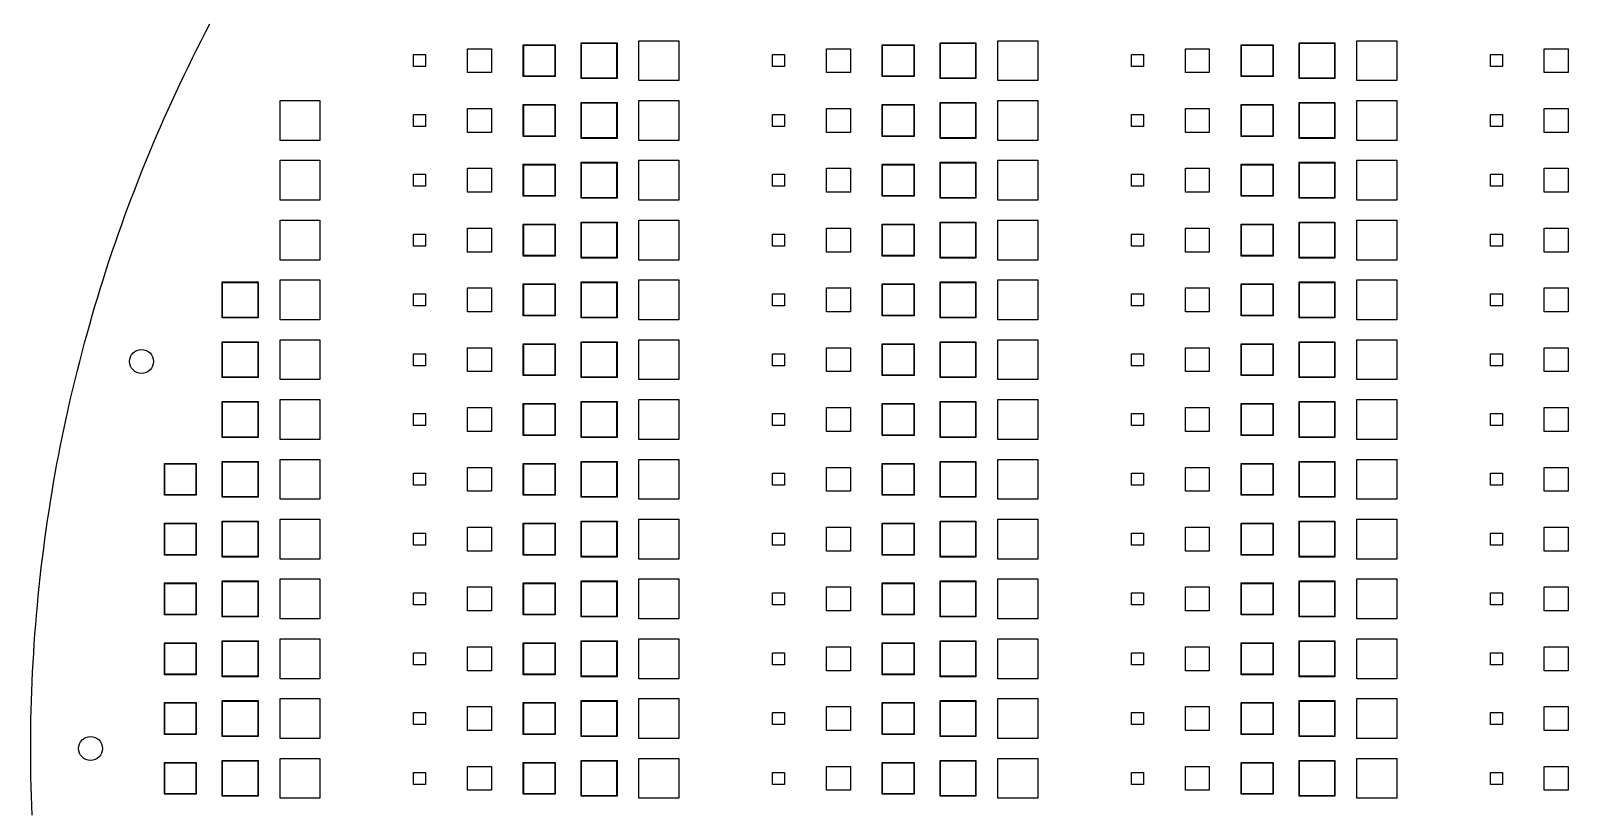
# Model space of a CAD drawing. Header units: millimetres. Extents: x -195 to 195, y -204 to 195.
# Drawn here: x -195 to -2.2, y -7.5 to 90 of the extents above; entities that cross this region are included whole.
import ezdxf

# ---------------------------------------------------------------- set-up
doc = ezdxf.new("R2010")
doc.units = ezdxf.units.MM
for name, color, linetype in [('M1', 1, 'Continuous'), ('M2', 30, 'Continuous'), ('NPTH', 9, 'Continuous'), ('OUTLINE', 7, 'Continuous')]:
    doc.layers.add(name, color=color, linetype=linetype)

msp = doc.modelspace()

# ---------------------------------------------------------------- linework, layer by layer
at = {"layer": 'M1'}
for points in [[(-118.75, 88.75), (-113.75, 88.75), (-113.75, 83.75), (-118.75, 83.75)], [(-73.75, 88.75), (-68.75, 88.75), (-68.75, 83.75), (-73.75, 83.75)], [(-23.75, 88.75), (-23.75, 83.75), (-28.75, 83.75), (-28.75, 88.75)], [(-147, 87), (-145.5, 87), (-145.5, 85.5), (-147, 85.5)], [(-137.25, 87.75), (-137.25, 84.75), (-140.25, 84.75), (-140.25, 87.75)], [(-129.3, 88.2), (-129.3, 84.3), (-133.2, 84.3), (-133.2, 88.2)], [(-121.55, 88.45), (-121.55, 84.05), (-125.95, 84.05), (-125.95, 88.45)], [(-102, 87), (-100.5, 87), (-100.5, 85.5), (-102, 85.5)], [(-92.25, 87.75), (-92.25, 84.75), (-95.25, 84.75), (-95.25, 87.75)], [(-84.3, 88.2), (-84.3, 84.3), (-88.2, 84.3), (-88.2, 88.2)], [(-76.55, 88.45), (-76.55, 84.05), (-80.95, 84.05), (-80.95, 88.45)], [(-55.5, 87), (-55.5, 85.5), (-57, 85.5), (-57, 87)], [(-50.25, 87.75), (-47.25, 87.75), (-47.25, 84.75), (-50.25, 84.75)], [(-39.3, 88.2), (-39.3, 84.3), (-43.2, 84.3), (-43.2, 88.2)], [(-31.55, 88.45), (-31.55, 84.05), (-35.95, 84.05), (-35.95, 88.45)], [(-12, 87), (-10.5, 87), (-10.5, 85.5), (-12, 85.5)], [(-2.25, 87.75), (-2.25, 84.75), (-5.25, 84.75), (-5.25, 87.75)], [(-158.75, 81.25), (-158.75, 76.25), (-163.75, 76.25), (-163.75, 81.25)], [(-113.75, 81.25), (-113.75, 76.25), (-118.75, 76.25), (-118.75, 81.25)], [(-73.75, 81.25), (-68.75, 81.25), (-68.75, 76.25), (-73.75, 76.25)], [(-23.75, 81.25), (-23.75, 76.25), (-28.75, 76.25), (-28.75, 81.25)], [(-147, 79.5), (-145.5, 79.5), (-145.5, 78), (-147, 78)], [(-137.25, 80.25), (-137.25, 77.25), (-140.25, 77.25), (-140.25, 80.25)], [(-129.3, 80.7), (-129.3, 76.8), (-133.2, 76.8), (-133.2, 80.7)], [(-121.55, 80.95), (-121.55, 76.55), (-125.95, 76.55), (-125.95, 80.95)], [(-102, 79.5), (-100.5, 79.5), (-100.5, 78), (-102, 78)], [(-92.25, 80.25), (-92.25, 77.25), (-95.25, 77.25), (-95.25, 80.25)], [(-88.2, 80.7), (-84.3, 80.7), (-84.3, 76.8), (-88.2, 76.8)], [(-76.55, 80.95), (-76.55, 76.55), (-80.95, 76.55), (-80.95, 80.95)], [(-55.5, 79.5), (-55.5, 78), (-57, 78), (-57, 79.5)], [(-47.25, 80.25), (-47.25, 77.25), (-50.25, 77.25), (-50.25, 80.25)], [(-43.2, 80.7), (-39.3, 80.7), (-39.3, 76.8), (-43.2, 76.8)], [(-31.55, 80.95), (-31.55, 76.55), (-35.95, 76.55), (-35.95, 80.95)], [(-10.5, 79.5), (-10.5, 78), (-12, 78), (-12, 79.5)], [(-2.25, 80.25), (-2.25, 77.25), (-5.25, 77.25), (-5.25, 80.25)], [(-158.75, 73.75), (-158.75, 68.75), (-163.75, 68.75), (-163.75, 73.75)], [(-125.95, 73.45), (-121.55, 73.45), (-121.55, 69.05), (-125.95, 69.05)], [(-113.75, 73.75), (-113.75, 68.75), (-118.75, 68.75), (-118.75, 73.75)], [(-76.55, 73.45), (-76.55, 69.05), (-80.95, 69.05), (-80.95, 73.45)], [(-68.75, 73.75), (-68.75, 68.75), (-73.75, 68.75), (-73.75, 73.75)], [(-31.55, 73.45), (-31.55, 69.05), (-35.95, 69.05), (-35.95, 73.45)], [(-23.75, 73.75), (-23.75, 68.75), (-28.75, 68.75), (-28.75, 73.75)], [(-145.5, 72), (-145.5, 70.5), (-147, 70.5), (-147, 72)], [(-137.25, 72.75), (-137.25, 69.75), (-140.25, 69.75), (-140.25, 72.75)], [(-133.2, 73.2), (-129.3, 73.2), (-129.3, 69.3), (-133.2, 69.3)], [(-100.5, 72), (-100.5, 70.5), (-102, 70.5), (-102, 72)], [(-92.25, 72.75), (-92.25, 69.75), (-95.25, 69.75), (-95.25, 72.75)], [(-84.3, 73.2), (-84.3, 69.3), (-88.2, 69.3), (-88.2, 73.2)], [(-57, 72), (-55.5, 72), (-55.5, 70.5), (-57, 70.5)], [(-47.25, 72.75), (-47.25, 69.75), (-50.25, 69.75), (-50.25, 72.75)], [(-43.2, 73.2), (-39.3, 73.2), (-39.3, 69.3), (-43.2, 69.3)], [(-12, 72), (-10.5, 72), (-10.5, 70.5), (-12, 70.5)], [(-5.25, 72.75), (-2.25, 72.75), (-2.25, 69.75), (-5.25, 69.75)], [(-163.75, 66.25), (-158.75, 66.25), (-158.75, 61.25), (-163.75, 61.25)], [(-129.3, 65.7), (-129.3, 61.8), (-133.2, 61.8), (-133.2, 65.7)], [(-125.95, 65.95), (-121.55, 65.95), (-121.55, 61.55), (-125.95, 61.55)], [(-118.75, 66.25), (-113.75, 66.25), (-113.75, 61.25), (-118.75, 61.25)], [(-84.3, 65.7), (-84.3, 61.8), (-88.2, 61.8), (-88.2, 65.7)], [(-80.95, 65.95), (-76.55, 65.95), (-76.55, 61.55), (-80.95, 61.55)], [(-73.75, 66.25), (-68.75, 66.25), (-68.75, 61.25), (-73.75, 61.25)], [(-39.3, 65.7), (-39.3, 61.8), (-43.2, 61.8), (-43.2, 65.7)], [(-31.55, 65.95), (-31.55, 61.55), (-35.95, 61.55), (-35.95, 65.95)], [(-28.75, 66.25), (-23.75, 66.25), (-23.75, 61.25), (-28.75, 61.25)], [(-145.5, 64.5), (-145.5, 63), (-147, 63), (-147, 64.5)], [(-137.25, 65.25), (-137.25, 62.25), (-140.25, 62.25), (-140.25, 65.25)], [(-100.5, 64.5), (-100.5, 63), (-102, 63), (-102, 64.5)], [(-95.25, 65.25), (-92.25, 65.25), (-92.25, 62.25), (-95.25, 62.25)], [(-57, 64.5), (-55.5, 64.5), (-55.5, 63), (-57, 63)], [(-50.25, 65.25), (-47.25, 65.25), (-47.25, 62.25), (-50.25, 62.25)], [(-10.5, 64.5), (-10.5, 63), (-12, 63), (-12, 64.5)], [(-2.25, 65.25), (-2.25, 62.25), (-5.25, 62.25), (-5.25, 65.25)], [(-170.95, 58.45), (-166.55, 58.45), (-166.55, 54.05), (-170.95, 54.05)], [(-163.75, 58.75), (-158.75, 58.75), (-158.75, 53.75), (-163.75, 53.75)], [(-129.3, 58.2), (-129.3, 54.3), (-133.2, 54.3), (-133.2, 58.2)], [(-121.55, 58.45), (-121.55, 54.05), (-125.95, 54.05), (-125.95, 58.45)], [(-118.75, 58.75), (-113.75, 58.75), (-113.75, 53.75), (-118.75, 53.75)], [(-88.2, 58.2), (-84.3, 58.2), (-84.3, 54.3), (-88.2, 54.3)], [(-76.55, 58.45), (-76.55, 54.05), (-80.95, 54.05), (-80.95, 58.45)], [(-68.75, 58.75), (-68.75, 53.75), (-73.75, 53.75), (-73.75, 58.75)], [(-39.3, 58.2), (-39.3, 54.3), (-43.2, 54.3), (-43.2, 58.2)], [(-35.95, 58.45), (-31.55, 58.45), (-31.55, 54.05), (-35.95, 54.05)], [(-28.75, 58.75), (-23.75, 58.75), (-23.75, 53.75), (-28.75, 53.75)], [(-145.5, 57), (-145.5, 55.5), (-147, 55.5), (-147, 57)], [(-140.25, 57.75), (-137.25, 57.75), (-137.25, 54.75), (-140.25, 54.75)], [(-100.5, 57), (-100.5, 55.5), (-102, 55.5), (-102, 57)], [(-92.25, 57.75), (-92.25, 54.75), (-95.25, 54.75), (-95.25, 57.75)], [(-55.5, 57), (-55.5, 55.5), (-57, 55.5), (-57, 57)], [(-47.25, 57.75), (-47.25, 54.75), (-50.25, 54.75), (-50.25, 57.75)], [(-12, 57), (-10.5, 57), (-10.5, 55.5), (-12, 55.5)], [(-5.25, 57.75), (-2.25, 57.75), (-2.25, 54.75), (-5.25, 54.75)], [(-170.95, 50.95), (-166.55, 50.95), (-166.55, 46.55), (-170.95, 46.55)], [(-158.75, 51.25), (-158.75, 46.25), (-163.75, 46.25), (-163.75, 51.25)], [(-137.25, 50.25), (-137.25, 47.25), (-140.25, 47.25), (-140.25, 50.25)], [(-129.3, 50.7), (-129.3, 46.8), (-133.2, 46.8), (-133.2, 50.7)], [(-121.55, 50.95), (-121.55, 46.55), (-125.95, 46.55), (-125.95, 50.95)], [(-113.75, 51.25), (-113.75, 46.25), (-118.75, 46.25), (-118.75, 51.25)], [(-92.25, 50.25), (-92.25, 47.25), (-95.25, 47.25), (-95.25, 50.25)], [(-84.3, 50.7), (-84.3, 46.8), (-88.2, 46.8), (-88.2, 50.7)], [(-80.95, 50.95), (-76.55, 50.95), (-76.55, 46.55), (-80.95, 46.55)], [(-68.75, 51.25), (-68.75, 46.25), (-73.75, 46.25), (-73.75, 51.25)], [(-47.25, 50.25), (-47.25, 47.25), (-50.25, 47.25), (-50.25, 50.25)], [(-43.2, 50.7), (-39.3, 50.7), (-39.3, 46.8), (-43.2, 46.8)], [(-31.55, 50.95), (-31.55, 46.55), (-35.95, 46.55), (-35.95, 50.95)], [(-23.75, 51.25), (-23.75, 46.25), (-28.75, 46.25), (-28.75, 51.25)], [(-5.25, 50.25), (-2.25, 50.25), (-2.25, 47.25), (-5.25, 47.25)], [(-145.5, 49.5), (-145.5, 48), (-147, 48), (-147, 49.5)], [(-102, 49.5), (-100.5, 49.5), (-100.5, 48), (-102, 48)], [(-57, 49.5), (-55.5, 49.5), (-55.5, 48), (-57, 48)], [(-10.5, 49.5), (-10.5, 48), (-12, 48), (-12, 49.5)], [(-170.95, 43.45), (-166.55, 43.45), (-166.55, 39.05), (-170.95, 39.05)], [(-158.75, 43.75), (-158.75, 38.75), (-163.75, 38.75), (-163.75, 43.75)], [(-140.25, 42.75), (-137.25, 42.75), (-137.25, 39.75), (-140.25, 39.75)], [(-133.2, 43.2), (-129.3, 43.2), (-129.3, 39.3), (-133.2, 39.3)], [(-121.55, 43.45), (-121.55, 39.05), (-125.95, 39.05), (-125.95, 43.45)], [(-113.75, 43.75), (-113.75, 38.75), (-118.75, 38.75), (-118.75, 43.75)], [(-95.25, 42.75), (-92.25, 42.75), (-92.25, 39.75), (-95.25, 39.75)], [(-84.3, 43.2), (-84.3, 39.3), (-88.2, 39.3), (-88.2, 43.2)], [(-76.55, 43.45), (-76.55, 39.05), (-80.95, 39.05), (-80.95, 43.45)], [(-73.75, 43.75), (-68.75, 43.75), (-68.75, 38.75), (-73.75, 38.75)], [(-50.25, 42.75), (-47.25, 42.75), (-47.25, 39.75), (-50.25, 39.75)], [(-39.3, 43.2), (-39.3, 39.3), (-43.2, 39.3), (-43.2, 43.2)], [(-31.55, 43.45), (-31.55, 39.05), (-35.95, 39.05), (-35.95, 43.45)], [(-28.75, 43.75), (-23.75, 43.75), (-23.75, 38.75), (-28.75, 38.75)], [(-5.25, 42.75), (-2.25, 42.75), (-2.25, 39.75), (-5.25, 39.75)], [(-145.5, 42), (-145.5, 40.5), (-147, 40.5), (-147, 42)], [(-100.5, 42), (-100.5, 40.5), (-102, 40.5), (-102, 42)], [(-55.5, 42), (-55.5, 40.5), (-57, 40.5), (-57, 42)], [(-10.5, 42), (-10.5, 40.5), (-12, 40.5), (-12, 42)], [(-178.2, 35.7), (-174.3, 35.7), (-174.3, 31.8), (-178.2, 31.8)], [(-166.55, 35.95), (-166.55, 31.55), (-170.95, 31.55), (-170.95, 35.95)], [(-158.75, 36.25), (-158.75, 31.25), (-163.75, 31.25), (-163.75, 36.25)], [(-137.25, 35.25), (-137.25, 32.25), (-140.25, 32.25), (-140.25, 35.25)], [(-129.3, 35.7), (-129.3, 31.8), (-133.2, 31.8), (-133.2, 35.7)], [(-125.95, 35.95), (-121.55, 35.95), (-121.55, 31.55), (-125.95, 31.55)], [(-118.75, 36.25), (-113.75, 36.25), (-113.75, 31.25), (-118.75, 31.25)], [(-92.25, 35.25), (-92.25, 32.25), (-95.25, 32.25), (-95.25, 35.25)], [(-84.3, 35.7), (-84.3, 31.8), (-88.2, 31.8), (-88.2, 35.7)], [(-80.95, 35.95), (-76.55, 35.95), (-76.55, 31.55), (-80.95, 31.55)], [(-68.75, 36.25), (-68.75, 31.25), (-73.75, 31.25), (-73.75, 36.25)], [(-47.25, 35.25), (-47.25, 32.25), (-50.25, 32.25), (-50.25, 35.25)], [(-43.2, 35.7), (-39.3, 35.7), (-39.3, 31.8), (-43.2, 31.8)], [(-35.95, 35.95), (-31.55, 35.95), (-31.55, 31.55), (-35.95, 31.55)], [(-23.75, 36.25), (-23.75, 31.25), (-28.75, 31.25), (-28.75, 36.25)], [(-2.25, 35.25), (-2.25, 32.25), (-5.25, 32.25), (-5.25, 35.25)], [(-145.5, 34.5), (-145.5, 33), (-147, 33), (-147, 34.5)], [(-102, 34.5), (-100.5, 34.5), (-100.5, 33), (-102, 33)], [(-55.5, 34.5), (-55.5, 33), (-57, 33), (-57, 34.5)], [(-10.5, 34.5), (-10.5, 33), (-12, 33), (-12, 34.5)], [(-178.2, 28.2), (-174.3, 28.2), (-174.3, 24.3), (-178.2, 24.3)], [(-170.95, 28.45), (-166.55, 28.45), (-166.55, 24.05), (-170.95, 24.05)], [(-158.75, 28.75), (-158.75, 23.75), (-163.75, 23.75), (-163.75, 28.75)], [(-145.5, 27), (-145.5, 25.5), (-147, 25.5), (-147, 27)], [(-137.25, 27.75), (-137.25, 24.75), (-140.25, 24.75), (-140.25, 27.75)], [(-133.2, 28.2), (-129.3, 28.2), (-129.3, 24.3), (-133.2, 24.3)], [(-121.55, 28.45), (-121.55, 24.05), (-125.95, 24.05), (-125.95, 28.45)], [(-113.75, 28.75), (-113.75, 23.75), (-118.75, 23.75), (-118.75, 28.75)], [(-100.5, 27), (-100.5, 25.5), (-102, 25.5), (-102, 27)], [(-92.25, 27.75), (-92.25, 24.75), (-95.25, 24.75), (-95.25, 27.75)], [(-84.3, 28.2), (-84.3, 24.3), (-88.2, 24.3), (-88.2, 28.2)], [(-80.95, 28.45), (-76.55, 28.45), (-76.55, 24.05), (-80.95, 24.05)], [(-73.75, 28.75), (-68.75, 28.75), (-68.75, 23.75), (-73.75, 23.75)], [(-55.5, 27), (-55.5, 25.5), (-57, 25.5), (-57, 27)], [(-47.25, 27.75), (-47.25, 24.75), (-50.25, 24.75), (-50.25, 27.75)], [(-43.2, 28.2), (-39.3, 28.2), (-39.3, 24.3), (-43.2, 24.3)], [(-31.55, 28.45), (-31.55, 24.05), (-35.95, 24.05), (-35.95, 28.45)], [(-23.75, 28.75), (-23.75, 23.75), (-28.75, 23.75), (-28.75, 28.75)], [(-12, 27), (-10.5, 27), (-10.5, 25.5), (-12, 25.5)], [(-5.25, 27.75), (-2.25, 27.75), (-2.25, 24.75), (-5.25, 24.75)], [(-158.75, 21.25), (-158.75, 16.25), (-163.75, 16.25), (-163.75, 21.25)], [(-113.75, 21.25), (-113.75, 16.25), (-118.75, 16.25), (-118.75, 21.25)], [(-73.75, 21.25), (-68.75, 21.25), (-68.75, 16.25), (-73.75, 16.25)], [(-23.75, 21.25), (-23.75, 16.25), (-28.75, 16.25), (-28.75, 21.25)], [(-178.2, 20.7), (-174.3, 20.7), (-174.3, 16.8), (-178.2, 16.8)], [(-170.95, 20.95), (-166.55, 20.95), (-166.55, 16.55), (-170.95, 16.55)], [(-145.5, 19.5), (-145.5, 18), (-147, 18), (-147, 19.5)], [(-137.25, 20.25), (-137.25, 17.25), (-140.25, 17.25), (-140.25, 20.25)], [(-133.2, 20.7), (-129.3, 20.7), (-129.3, 16.8), (-133.2, 16.8)], [(-121.55, 20.95), (-121.55, 16.55), (-125.95, 16.55), (-125.95, 20.95)], [(-100.5, 19.5), (-100.5, 18), (-102, 18), (-102, 19.5)], [(-92.25, 20.25), (-92.25, 17.25), (-95.25, 17.25), (-95.25, 20.25)], [(-88.2, 20.7), (-84.3, 20.7), (-84.3, 16.8), (-88.2, 16.8)], [(-76.55, 20.95), (-76.55, 16.55), (-80.95, 16.55), (-80.95, 20.95)], [(-55.5, 19.5), (-55.5, 18), (-57, 18), (-57, 19.5)], [(-47.25, 20.25), (-47.25, 17.25), (-50.25, 17.25), (-50.25, 20.25)], [(-39.3, 20.7), (-39.3, 16.8), (-43.2, 16.8), (-43.2, 20.7)], [(-35.95, 20.95), (-31.55, 20.95), (-31.55, 16.55), (-35.95, 16.55)], [(-10.5, 19.5), (-10.5, 18), (-12, 18), (-12, 19.5)], [(-2.25, 20.25), (-2.25, 17.25), (-5.25, 17.25), (-5.25, 20.25)], [(-163.75, 13.75), (-158.75, 13.75), (-158.75, 8.75), (-163.75, 8.75)], [(-113.75, 13.75), (-113.75, 8.75), (-118.75, 8.75), (-118.75, 13.75)], [(-68.75, 13.75), (-68.75, 8.75), (-73.75, 8.75), (-73.75, 13.75)], [(-28.75, 13.75), (-23.75, 13.75), (-23.75, 8.75), (-28.75, 8.75)], [(-174.3, 13.2), (-174.3, 9.3), (-178.2, 9.3), (-178.2, 13.2)], [(-166.55, 13.45), (-166.55, 9.05), (-170.95, 9.05), (-170.95, 13.45)], [(-145.5, 12), (-145.5, 10.5), (-147, 10.5), (-147, 12)], [(-137.25, 12.75), (-137.25, 9.75), (-140.25, 9.75), (-140.25, 12.75)], [(-129.3, 13.2), (-129.3, 9.3), (-133.2, 9.3), (-133.2, 13.2)], [(-125.95, 13.45), (-121.55, 13.45), (-121.55, 9.05), (-125.95, 9.05)], [(-100.5, 12), (-100.5, 10.5), (-102, 10.5), (-102, 12)], [(-95.25, 12.75), (-92.25, 12.75), (-92.25, 9.75), (-95.25, 9.75)], [(-84.3, 13.2), (-84.3, 9.3), (-88.2, 9.3), (-88.2, 13.2)], [(-80.95, 13.45), (-76.55, 13.45), (-76.55, 9.05), (-80.95, 9.05)], [(-55.5, 12), (-55.5, 10.5), (-57, 10.5), (-57, 12)], [(-50.25, 12.75), (-47.25, 12.75), (-47.25, 9.75), (-50.25, 9.75)], [(-39.3, 13.2), (-39.3, 9.3), (-43.2, 9.3), (-43.2, 13.2)], [(-31.55, 13.45), (-31.55, 9.05), (-35.95, 9.05), (-35.95, 13.45)], [(-10.5, 12), (-10.5, 10.5), (-12, 10.5), (-12, 12)], [(-5.25, 12.75), (-2.25, 12.75), (-2.25, 9.75), (-5.25, 9.75)], [(-170.95, 5.95), (-166.55, 5.95), (-166.55, 1.55), (-170.95, 1.55)], [(-158.75, 6.25), (-158.75, 1.25), (-163.75, 1.25), (-163.75, 6.25)], [(-125.95, 5.95), (-121.55, 5.95), (-121.55, 1.55), (-125.95, 1.55)], [(-113.75, 6.25), (-113.75, 1.25), (-118.75, 1.25), (-118.75, 6.25)], [(-76.55, 5.95), (-76.55, 1.55), (-80.95, 1.55), (-80.95, 5.95)], [(-73.75, 6.25), (-68.75, 6.25), (-68.75, 1.25), (-73.75, 1.25)], [(-31.55, 5.95), (-31.55, 1.55), (-35.95, 1.55), (-35.95, 5.95)], [(-28.75, 6.25), (-23.75, 6.25), (-23.75, 1.25), (-28.75, 1.25)], [(-174.3, 5.7), (-174.3, 1.8), (-178.2, 1.8), (-178.2, 5.7)], [(-147, 4.5), (-145.5, 4.5), (-145.5, 3), (-147, 3)], [(-137.25, 5.25), (-137.25, 2.25), (-140.25, 2.25), (-140.25, 5.25)], [(-129.3, 5.7), (-129.3, 1.8), (-133.2, 1.8), (-133.2, 5.7)], [(-100.5, 4.5), (-100.5, 3), (-102, 3), (-102, 4.5)], [(-95.25, 5.25), (-92.25, 5.25), (-92.25, 2.25), (-95.25, 2.25)], [(-84.3, 5.7), (-84.3, 1.8), (-88.2, 1.8), (-88.2, 5.7)], [(-55.5, 4.5), (-55.5, 3), (-57, 3), (-57, 4.5)], [(-47.25, 5.25), (-47.25, 2.25), (-50.25, 2.25), (-50.25, 5.25)], [(-39.3, 5.7), (-39.3, 1.8), (-43.2, 1.8), (-43.2, 5.7)], [(-10.5, 4.5), (-10.5, 3), (-12, 3), (-12, 4.5)], [(-2.25, 5.25), (-2.25, 2.25), (-5.25, 2.25), (-5.25, 5.25)], [(-174.3, -1.8), (-174.3, -5.7), (-178.2, -5.7), (-178.2, -1.8)], [(-170.95, -1.55), (-166.55, -1.55), (-166.55, -5.95), (-170.95, -5.95)], [(-163.75, -1.25), (-158.75, -1.25), (-158.75, -6.25), (-163.75, -6.25)], [(-129.3, -1.8), (-129.3, -5.7), (-133.2, -5.7), (-133.2, -1.8)], [(-121.55, -1.55), (-121.55, -5.95), (-125.95, -5.95), (-125.95, -1.55)], [(-118.75, -1.25), (-113.75, -1.25), (-113.75, -6.25), (-118.75, -6.25)], [(-84.3, -1.8), (-84.3, -5.7), (-88.2, -5.7), (-88.2, -1.8)], [(-76.55, -1.55), (-76.55, -5.95), (-80.95, -5.95), (-80.95, -1.55)], [(-73.75, -1.25), (-68.75, -1.25), (-68.75, -6.25), (-73.75, -6.25)], [(-43.2, -1.8), (-39.3, -1.8), (-39.3, -5.7), (-43.2, -5.7)], [(-31.55, -1.55), (-31.55, -5.95), (-35.95, -5.95), (-35.95, -1.55)], [(-28.75, -1.25), (-23.75, -1.25), (-23.75, -6.25), (-28.75, -6.25)], [(-145.5, -3), (-145.5, -4.5), (-147, -4.5), (-147, -3)], [(-137.25, -2.25), (-137.25, -5.25), (-140.25, -5.25), (-140.25, -2.25)], [(-100.5, -3), (-100.5, -4.5), (-102, -4.5), (-102, -3)], [(-95.25, -2.25), (-92.25, -2.25), (-92.25, -5.25), (-95.25, -5.25)], [(-55.5, -3), (-55.5, -4.5), (-57, -4.5), (-57, -3)], [(-47.25, -2.25), (-47.25, -5.25), (-50.25, -5.25), (-50.25, -2.25)], [(-10.5, -3), (-10.5, -4.5), (-12, -4.5), (-12, -3)], [(-2.25, -2.25), (-2.25, -5.25), (-5.25, -5.25), (-5.25, -2.25)]]:
    msp.add_lwpolyline(points, close=True, dxfattribs=at)
at = {"layer": 'M2'}
for points in [[(-118.75, 88.75), (-113.75, 88.75), (-113.75, 83.75), (-118.75, 83.75)], [(-73.75, 88.75), (-68.75, 88.75), (-68.75, 83.75), (-73.75, 83.75)], [(-23.75, 88.75), (-23.75, 83.75), (-28.75, 83.75), (-28.75, 88.75)], [(-147, 87), (-145.5, 87), (-145.5, 85.5), (-147, 85.5)], [(-137.25, 87.75), (-137.25, 84.75), (-140.25, 84.75), (-140.25, 87.75)], [(-129.25, 88.25), (-129.25, 84.25), (-133.25, 84.25), (-133.25, 88.25)], [(-121.5, 88.5), (-121.5, 84), (-126, 84), (-126, 88.5)], [(-102, 87), (-100.5, 87), (-100.5, 85.5), (-102, 85.5)], [(-92.25, 87.75), (-92.25, 84.75), (-95.25, 84.75), (-95.25, 87.75)], [(-84.25, 88.25), (-84.25, 84.25), (-88.25, 84.25), (-88.25, 88.25)], [(-76.5, 88.5), (-76.5, 84), (-81, 84), (-81, 88.5)], [(-55.5, 87), (-55.5, 85.5), (-57, 85.5), (-57, 87)], [(-50.25, 87.75), (-47.25, 87.75), (-47.25, 84.75), (-50.25, 84.75)], [(-39.25, 88.25), (-39.25, 84.25), (-43.25, 84.25), (-43.25, 88.25)], [(-31.5, 88.5), (-31.5, 84), (-36, 84), (-36, 88.5)], [(-12, 87), (-10.5, 87), (-10.5, 85.5), (-12, 85.5)], [(-2.25, 87.75), (-2.25, 84.75), (-5.25, 84.75), (-5.25, 87.75)], [(-158.75, 81.25), (-158.75, 76.25), (-163.75, 76.25), (-163.75, 81.25)], [(-121.5, 81), (-121.5, 76.5), (-126, 76.5), (-126, 81)], [(-113.75, 81.25), (-113.75, 76.25), (-118.75, 76.25), (-118.75, 81.25)], [(-76.5, 81), (-76.5, 76.5), (-81, 76.5), (-81, 81)], [(-73.75, 81.25), (-68.75, 81.25), (-68.75, 76.25), (-73.75, 76.25)], [(-31.5, 81), (-31.5, 76.5), (-36, 76.5), (-36, 81)], [(-23.75, 81.25), (-23.75, 76.25), (-28.75, 76.25), (-28.75, 81.25)], [(-147, 79.5), (-145.5, 79.5), (-145.5, 78), (-147, 78)], [(-137.25, 80.25), (-137.25, 77.25), (-140.25, 77.25), (-140.25, 80.25)], [(-129.25, 80.75), (-129.25, 76.75), (-133.25, 76.75), (-133.25, 80.75)], [(-102, 79.5), (-100.5, 79.5), (-100.5, 78), (-102, 78)], [(-92.25, 80.25), (-92.25, 77.25), (-95.25, 77.25), (-95.25, 80.25)], [(-88.25, 80.75), (-84.25, 80.75), (-84.25, 76.75), (-88.25, 76.75)], [(-55.5, 79.5), (-55.5, 78), (-57, 78), (-57, 79.5)], [(-47.25, 80.25), (-47.25, 77.25), (-50.25, 77.25), (-50.25, 80.25)], [(-43.25, 80.75), (-39.25, 80.75), (-39.25, 76.75), (-43.25, 76.75)], [(-10.5, 79.5), (-10.5, 78), (-12, 78), (-12, 79.5)], [(-2.25, 80.25), (-2.25, 77.25), (-5.25, 77.25), (-5.25, 80.25)], [(-158.75, 73.75), (-158.75, 68.75), (-163.75, 68.75), (-163.75, 73.75)], [(-133.25, 73.25), (-129.25, 73.25), (-129.25, 69.25), (-133.25, 69.25)], [(-126, 73.5), (-121.5, 73.5), (-121.5, 69), (-126, 69)], [(-113.75, 73.75), (-113.75, 68.75), (-118.75, 68.75), (-118.75, 73.75)], [(-84.25, 73.25), (-84.25, 69.25), (-88.25, 69.25), (-88.25, 73.25)], [(-76.5, 73.5), (-76.5, 69), (-81, 69), (-81, 73.5)], [(-68.75, 73.75), (-68.75, 68.75), (-73.75, 68.75), (-73.75, 73.75)], [(-43.25, 73.25), (-39.25, 73.25), (-39.25, 69.25), (-43.25, 69.25)], [(-31.5, 73.5), (-31.5, 69), (-36, 69), (-36, 73.5)], [(-23.75, 73.75), (-23.75, 68.75), (-28.75, 68.75), (-28.75, 73.75)], [(-145.5, 72), (-145.5, 70.5), (-147, 70.5), (-147, 72)], [(-137.25, 72.75), (-137.25, 69.75), (-140.25, 69.75), (-140.25, 72.75)], [(-100.5, 72), (-100.5, 70.5), (-102, 70.5), (-102, 72)], [(-92.25, 72.75), (-92.25, 69.75), (-95.25, 69.75), (-95.25, 72.75)], [(-57, 72), (-55.5, 72), (-55.5, 70.5), (-57, 70.5)], [(-47.25, 72.75), (-47.25, 69.75), (-50.25, 69.75), (-50.25, 72.75)], [(-12, 72), (-10.5, 72), (-10.5, 70.5), (-12, 70.5)], [(-5.25, 72.75), (-2.25, 72.75), (-2.25, 69.75), (-5.25, 69.75)], [(-163.75, 66.25), (-158.75, 66.25), (-158.75, 61.25), (-163.75, 61.25)], [(-129.25, 65.75), (-129.25, 61.75), (-133.25, 61.75), (-133.25, 65.75)], [(-126, 66), (-121.5, 66), (-121.5, 61.5), (-126, 61.5)], [(-118.75, 66.25), (-113.75, 66.25), (-113.75, 61.25), (-118.75, 61.25)], [(-84.25, 65.75), (-84.25, 61.75), (-88.25, 61.75), (-88.25, 65.75)], [(-81, 66), (-76.5, 66), (-76.5, 61.5), (-81, 61.5)], [(-73.75, 66.25), (-68.75, 66.25), (-68.75, 61.25), (-73.75, 61.25)], [(-39.25, 65.75), (-39.25, 61.75), (-43.25, 61.75), (-43.25, 65.75)], [(-31.5, 66), (-31.5, 61.5), (-36, 61.5), (-36, 66)], [(-28.75, 66.25), (-23.75, 66.25), (-23.75, 61.25), (-28.75, 61.25)], [(-145.5, 64.5), (-145.5, 63), (-147, 63), (-147, 64.5)], [(-137.25, 65.25), (-137.25, 62.25), (-140.25, 62.25), (-140.25, 65.25)], [(-100.5, 64.5), (-100.5, 63), (-102, 63), (-102, 64.5)], [(-95.25, 65.25), (-92.25, 65.25), (-92.25, 62.25), (-95.25, 62.25)], [(-57, 64.5), (-55.5, 64.5), (-55.5, 63), (-57, 63)], [(-50.25, 65.25), (-47.25, 65.25), (-47.25, 62.25), (-50.25, 62.25)], [(-10.5, 64.5), (-10.5, 63), (-12, 63), (-12, 64.5)], [(-2.25, 65.25), (-2.25, 62.25), (-5.25, 62.25), (-5.25, 65.25)], [(-171, 58.5), (-166.5, 58.5), (-166.5, 54), (-171, 54)], [(-163.75, 58.75), (-158.75, 58.75), (-158.75, 53.75), (-163.75, 53.75)], [(-129.25, 58.25), (-129.25, 54.25), (-133.25, 54.25), (-133.25, 58.25)], [(-121.5, 58.5), (-121.5, 54), (-126, 54), (-126, 58.5)], [(-118.75, 58.75), (-113.75, 58.75), (-113.75, 53.75), (-118.75, 53.75)], [(-88.25, 58.25), (-84.25, 58.25), (-84.25, 54.25), (-88.25, 54.25)], [(-76.5, 58.5), (-76.5, 54), (-81, 54), (-81, 58.5)], [(-68.75, 58.75), (-68.75, 53.75), (-73.75, 53.75), (-73.75, 58.75)], [(-39.25, 58.25), (-39.25, 54.25), (-43.25, 54.25), (-43.25, 58.25)], [(-36, 58.5), (-31.5, 58.5), (-31.5, 54), (-36, 54)], [(-28.75, 58.75), (-23.75, 58.75), (-23.75, 53.75), (-28.75, 53.75)], [(-145.5, 57), (-145.5, 55.5), (-147, 55.5), (-147, 57)], [(-140.25, 57.75), (-137.25, 57.75), (-137.25, 54.75), (-140.25, 54.75)], [(-100.5, 57), (-100.5, 55.5), (-102, 55.5), (-102, 57)], [(-92.25, 57.75), (-92.25, 54.75), (-95.25, 54.75), (-95.25, 57.75)], [(-55.5, 57), (-55.5, 55.5), (-57, 55.5), (-57, 57)], [(-47.25, 57.75), (-47.25, 54.75), (-50.25, 54.75), (-50.25, 57.75)], [(-12, 57), (-10.5, 57), (-10.5, 55.5), (-12, 55.5)], [(-5.25, 57.75), (-2.25, 57.75), (-2.25, 54.75), (-5.25, 54.75)], [(-171, 51), (-166.5, 51), (-166.5, 46.5), (-171, 46.5)], [(-158.75, 51.25), (-158.75, 46.25), (-163.75, 46.25), (-163.75, 51.25)], [(-137.25, 50.25), (-137.25, 47.25), (-140.25, 47.25), (-140.25, 50.25)], [(-129.25, 50.75), (-129.25, 46.75), (-133.25, 46.75), (-133.25, 50.75)], [(-121.5, 51), (-121.5, 46.5), (-126, 46.5), (-126, 51)], [(-113.75, 51.25), (-113.75, 46.25), (-118.75, 46.25), (-118.75, 51.25)], [(-92.25, 50.25), (-92.25, 47.25), (-95.25, 47.25), (-95.25, 50.25)], [(-84.25, 50.75), (-84.25, 46.75), (-88.25, 46.75), (-88.25, 50.75)], [(-81, 51), (-76.5, 51), (-76.5, 46.5), (-81, 46.5)], [(-68.75, 51.25), (-68.75, 46.25), (-73.75, 46.25), (-73.75, 51.25)], [(-47.25, 50.25), (-47.25, 47.25), (-50.25, 47.25), (-50.25, 50.25)], [(-43.25, 50.75), (-39.25, 50.75), (-39.25, 46.75), (-43.25, 46.75)], [(-31.5, 51), (-31.5, 46.5), (-36, 46.5), (-36, 51)], [(-23.75, 51.25), (-23.75, 46.25), (-28.75, 46.25), (-28.75, 51.25)], [(-5.25, 50.25), (-2.25, 50.25), (-2.25, 47.25), (-5.25, 47.25)], [(-145.5, 49.5), (-145.5, 48), (-147, 48), (-147, 49.5)], [(-102, 49.5), (-100.5, 49.5), (-100.5, 48), (-102, 48)], [(-57, 49.5), (-55.5, 49.5), (-55.5, 48), (-57, 48)], [(-10.5, 49.5), (-10.5, 48), (-12, 48), (-12, 49.5)], [(-171, 43.5), (-166.5, 43.5), (-166.5, 39), (-171, 39)], [(-158.75, 43.75), (-158.75, 38.75), (-163.75, 38.75), (-163.75, 43.75)], [(-140.25, 42.75), (-137.25, 42.75), (-137.25, 39.75), (-140.25, 39.75)], [(-133.25, 43.25), (-129.25, 43.25), (-129.25, 39.25), (-133.25, 39.25)], [(-121.5, 43.5), (-121.5, 39), (-126, 39), (-126, 43.5)], [(-113.75, 43.75), (-113.75, 38.75), (-118.75, 38.75), (-118.75, 43.75)], [(-95.25, 42.75), (-92.25, 42.75), (-92.25, 39.75), (-95.25, 39.75)], [(-84.25, 43.25), (-84.25, 39.25), (-88.25, 39.25), (-88.25, 43.25)], [(-76.5, 43.5), (-76.5, 39), (-81, 39), (-81, 43.5)], [(-73.75, 43.75), (-68.75, 43.75), (-68.75, 38.75), (-73.75, 38.75)], [(-50.25, 42.75), (-47.25, 42.75), (-47.25, 39.75), (-50.25, 39.75)], [(-39.25, 43.25), (-39.25, 39.25), (-43.25, 39.25), (-43.25, 43.25)], [(-31.5, 43.5), (-31.5, 39), (-36, 39), (-36, 43.5)], [(-28.75, 43.75), (-23.75, 43.75), (-23.75, 38.75), (-28.75, 38.75)], [(-5.25, 42.75), (-2.25, 42.75), (-2.25, 39.75), (-5.25, 39.75)], [(-145.5, 42), (-145.5, 40.5), (-147, 40.5), (-147, 42)], [(-100.5, 42), (-100.5, 40.5), (-102, 40.5), (-102, 42)], [(-55.5, 42), (-55.5, 40.5), (-57, 40.5), (-57, 42)], [(-10.5, 42), (-10.5, 40.5), (-12, 40.5), (-12, 42)], [(-178.25, 35.75), (-174.25, 35.75), (-174.25, 31.75), (-178.25, 31.75)], [(-166.5, 36), (-166.5, 31.5), (-171, 31.5), (-171, 36)], [(-158.75, 36.25), (-158.75, 31.25), (-163.75, 31.25), (-163.75, 36.25)], [(-137.25, 35.25), (-137.25, 32.25), (-140.25, 32.25), (-140.25, 35.25)], [(-129.25, 35.75), (-129.25, 31.75), (-133.25, 31.75), (-133.25, 35.75)], [(-126, 36), (-121.5, 36), (-121.5, 31.5), (-126, 31.5)], [(-118.75, 36.25), (-113.75, 36.25), (-113.75, 31.25), (-118.75, 31.25)], [(-92.25, 35.25), (-92.25, 32.25), (-95.25, 32.25), (-95.25, 35.25)], [(-84.25, 35.75), (-84.25, 31.75), (-88.25, 31.75), (-88.25, 35.75)], [(-81, 36), (-76.5, 36), (-76.5, 31.5), (-81, 31.5)], [(-68.75, 36.25), (-68.75, 31.25), (-73.75, 31.25), (-73.75, 36.25)], [(-47.25, 35.25), (-47.25, 32.25), (-50.25, 32.25), (-50.25, 35.25)], [(-43.25, 35.75), (-39.25, 35.75), (-39.25, 31.75), (-43.25, 31.75)], [(-36, 36), (-31.5, 36), (-31.5, 31.5), (-36, 31.5)], [(-23.75, 36.25), (-23.75, 31.25), (-28.75, 31.25), (-28.75, 36.25)], [(-2.25, 35.25), (-2.25, 32.25), (-5.25, 32.25), (-5.25, 35.25)], [(-145.5, 34.5), (-145.5, 33), (-147, 33), (-147, 34.5)], [(-102, 34.5), (-100.5, 34.5), (-100.5, 33), (-102, 33)], [(-55.5, 34.5), (-55.5, 33), (-57, 33), (-57, 34.5)], [(-10.5, 34.5), (-10.5, 33), (-12, 33), (-12, 34.5)], [(-178.25, 28.25), (-174.25, 28.25), (-174.25, 24.25), (-178.25, 24.25)], [(-171, 28.5), (-166.5, 28.5), (-166.5, 24), (-171, 24)], [(-158.75, 28.75), (-158.75, 23.75), (-163.75, 23.75), (-163.75, 28.75)], [(-145.5, 27), (-145.5, 25.5), (-147, 25.5), (-147, 27)], [(-137.25, 27.75), (-137.25, 24.75), (-140.25, 24.75), (-140.25, 27.75)], [(-133.25, 28.25), (-129.25, 28.25), (-129.25, 24.25), (-133.25, 24.25)], [(-121.5, 28.5), (-121.5, 24), (-126, 24), (-126, 28.5)], [(-113.75, 28.75), (-113.75, 23.75), (-118.75, 23.75), (-118.75, 28.75)], [(-100.5, 27), (-100.5, 25.5), (-102, 25.5), (-102, 27)], [(-92.25, 27.75), (-92.25, 24.75), (-95.25, 24.75), (-95.25, 27.75)], [(-84.25, 28.25), (-84.25, 24.25), (-88.25, 24.25), (-88.25, 28.25)], [(-81, 28.5), (-76.5, 28.5), (-76.5, 24), (-81, 24)], [(-73.75, 28.75), (-68.75, 28.75), (-68.75, 23.75), (-73.75, 23.75)], [(-55.5, 27), (-55.5, 25.5), (-57, 25.5), (-57, 27)], [(-47.25, 27.75), (-47.25, 24.75), (-50.25, 24.75), (-50.25, 27.75)], [(-43.25, 28.25), (-39.25, 28.25), (-39.25, 24.25), (-43.25, 24.25)], [(-31.5, 28.5), (-31.5, 24), (-36, 24), (-36, 28.5)], [(-23.75, 28.75), (-23.75, 23.75), (-28.75, 23.75), (-28.75, 28.75)], [(-12, 27), (-10.5, 27), (-10.5, 25.5), (-12, 25.5)], [(-5.25, 27.75), (-2.25, 27.75), (-2.25, 24.75), (-5.25, 24.75)], [(-158.75, 21.25), (-158.75, 16.25), (-163.75, 16.25), (-163.75, 21.25)], [(-113.75, 21.25), (-113.75, 16.25), (-118.75, 16.25), (-118.75, 21.25)], [(-73.75, 21.25), (-68.75, 21.25), (-68.75, 16.25), (-73.75, 16.25)], [(-23.75, 21.25), (-23.75, 16.25), (-28.75, 16.25), (-28.75, 21.25)], [(-178.25, 20.75), (-174.25, 20.75), (-174.25, 16.75), (-178.25, 16.75)], [(-171, 21), (-166.5, 21), (-166.5, 16.5), (-171, 16.5)], [(-145.5, 19.5), (-145.5, 18), (-147, 18), (-147, 19.5)], [(-137.25, 20.25), (-137.25, 17.25), (-140.25, 17.25), (-140.25, 20.25)], [(-133.25, 20.75), (-129.25, 20.75), (-129.25, 16.75), (-133.25, 16.75)], [(-121.5, 21), (-121.5, 16.5), (-126, 16.5), (-126, 21)], [(-100.5, 19.5), (-100.5, 18), (-102, 18), (-102, 19.5)], [(-92.25, 20.25), (-92.25, 17.25), (-95.25, 17.25), (-95.25, 20.25)], [(-88.25, 20.75), (-84.25, 20.75), (-84.25, 16.75), (-88.25, 16.75)], [(-76.5, 21), (-76.5, 16.5), (-81, 16.5), (-81, 21)], [(-55.5, 19.5), (-55.5, 18), (-57, 18), (-57, 19.5)], [(-47.25, 20.25), (-47.25, 17.25), (-50.25, 17.25), (-50.25, 20.25)], [(-39.25, 20.75), (-39.25, 16.75), (-43.25, 16.75), (-43.25, 20.75)], [(-36, 21), (-31.5, 21), (-31.5, 16.5), (-36, 16.5)], [(-10.5, 19.5), (-10.5, 18), (-12, 18), (-12, 19.5)], [(-2.25, 20.25), (-2.25, 17.25), (-5.25, 17.25), (-5.25, 20.25)], [(-166.5, 13.5), (-166.5, 9), (-171, 9), (-171, 13.5)], [(-163.75, 13.75), (-158.75, 13.75), (-158.75, 8.75), (-163.75, 8.75)], [(-126, 13.5), (-121.5, 13.5), (-121.5, 9), (-126, 9)], [(-113.75, 13.75), (-113.75, 8.75), (-118.75, 8.75), (-118.75, 13.75)], [(-81, 13.5), (-76.5, 13.5), (-76.5, 9), (-81, 9)], [(-68.75, 13.75), (-68.75, 8.75), (-73.75, 8.75), (-73.75, 13.75)], [(-31.5, 13.5), (-31.5, 9), (-36, 9), (-36, 13.5)], [(-28.75, 13.75), (-23.75, 13.75), (-23.75, 8.75), (-28.75, 8.75)], [(-174.25, 13.25), (-174.25, 9.25), (-178.25, 9.25), (-178.25, 13.25)], [(-145.5, 12), (-145.5, 10.5), (-147, 10.5), (-147, 12)], [(-137.25, 12.75), (-137.25, 9.75), (-140.25, 9.75), (-140.25, 12.75)], [(-129.25, 13.25), (-129.25, 9.25), (-133.25, 9.25), (-133.25, 13.25)], [(-100.5, 12), (-100.5, 10.5), (-102, 10.5), (-102, 12)], [(-95.25, 12.75), (-92.25, 12.75), (-92.25, 9.75), (-95.25, 9.75)], [(-84.25, 13.25), (-84.25, 9.25), (-88.25, 9.25), (-88.25, 13.25)], [(-55.5, 12), (-55.5, 10.5), (-57, 10.5), (-57, 12)], [(-50.25, 12.75), (-47.25, 12.75), (-47.25, 9.75), (-50.25, 9.75)], [(-39.25, 13.25), (-39.25, 9.25), (-43.25, 9.25), (-43.25, 13.25)], [(-10.5, 12), (-10.5, 10.5), (-12, 10.5), (-12, 12)], [(-5.25, 12.75), (-2.25, 12.75), (-2.25, 9.75), (-5.25, 9.75)], [(-171, 6), (-166.5, 6), (-166.5, 1.5), (-171, 1.5)], [(-158.75, 6.25), (-158.75, 1.25), (-163.75, 1.25), (-163.75, 6.25)], [(-126, 6), (-121.5, 6), (-121.5, 1.5), (-126, 1.5)], [(-113.75, 6.25), (-113.75, 1.25), (-118.75, 1.25), (-118.75, 6.25)], [(-76.5, 6), (-76.5, 1.5), (-81, 1.5), (-81, 6)], [(-73.75, 6.25), (-68.75, 6.25), (-68.75, 1.25), (-73.75, 1.25)], [(-31.5, 6), (-31.5, 1.5), (-36, 1.5), (-36, 6)], [(-28.75, 6.25), (-23.75, 6.25), (-23.75, 1.25), (-28.75, 1.25)], [(-174.25, 5.75), (-174.25, 1.75), (-178.25, 1.75), (-178.25, 5.75)], [(-147, 4.5), (-145.5, 4.5), (-145.5, 3), (-147, 3)], [(-137.25, 5.25), (-137.25, 2.25), (-140.25, 2.25), (-140.25, 5.25)], [(-129.25, 5.75), (-129.25, 1.75), (-133.25, 1.75), (-133.25, 5.75)], [(-100.5, 4.5), (-100.5, 3), (-102, 3), (-102, 4.5)], [(-95.25, 5.25), (-92.25, 5.25), (-92.25, 2.25), (-95.25, 2.25)], [(-84.25, 5.75), (-84.25, 1.75), (-88.25, 1.75), (-88.25, 5.75)], [(-55.5, 4.5), (-55.5, 3), (-57, 3), (-57, 4.5)], [(-47.25, 5.25), (-47.25, 2.25), (-50.25, 2.25), (-50.25, 5.25)], [(-39.25, 5.75), (-39.25, 1.75), (-43.25, 1.75), (-43.25, 5.75)], [(-10.5, 4.5), (-10.5, 3), (-12, 3), (-12, 4.5)], [(-2.25, 5.25), (-2.25, 2.25), (-5.25, 2.25), (-5.25, 5.25)], [(-174.25, -1.75), (-174.25, -5.75), (-178.25, -5.75), (-178.25, -1.75)], [(-171, -1.5), (-166.5, -1.5), (-166.5, -6), (-171, -6)], [(-163.75, -1.25), (-158.75, -1.25), (-158.75, -6.25), (-163.75, -6.25)], [(-129.25, -1.75), (-129.25, -5.75), (-133.25, -5.75), (-133.25, -1.75)], [(-121.5, -1.5), (-121.5, -6), (-126, -6), (-126, -1.5)], [(-118.75, -1.25), (-113.75, -1.25), (-113.75, -6.25), (-118.75, -6.25)], [(-84.25, -1.75), (-84.25, -5.75), (-88.25, -5.75), (-88.25, -1.75)], [(-76.5, -1.5), (-76.5, -6), (-81, -6), (-81, -1.5)], [(-73.75, -1.25), (-68.75, -1.25), (-68.75, -6.25), (-73.75, -6.25)], [(-43.25, -1.75), (-39.25, -1.75), (-39.25, -5.75), (-43.25, -5.75)], [(-31.5, -1.5), (-31.5, -6), (-36, -6), (-36, -1.5)], [(-28.75, -1.25), (-23.75, -1.25), (-23.75, -6.25), (-28.75, -6.25)], [(-145.5, -3), (-145.5, -4.5), (-147, -4.5), (-147, -3)], [(-137.25, -2.25), (-137.25, -5.25), (-140.25, -5.25), (-140.25, -2.25)], [(-100.5, -3), (-100.5, -4.5), (-102, -4.5), (-102, -3)], [(-95.25, -2.25), (-92.25, -2.25), (-92.25, -5.25), (-95.25, -5.25)], [(-55.5, -3), (-55.5, -4.5), (-57, -4.5), (-57, -3)], [(-47.25, -2.25), (-47.25, -5.25), (-50.25, -5.25), (-50.25, -2.25)], [(-10.5, -3), (-10.5, -4.5), (-12, -4.5), (-12, -3)], [(-2.25, -2.25), (-2.25, -5.25), (-5.25, -5.25), (-5.25, -2.25)]]:
    msp.add_lwpolyline(points, close=True, dxfattribs=at)
at = {"layer": 'NPTH'}
for centre in [(-181.11, 48.53), (-187.5, 0)]:
    msp.add_circle(centre, 1.5, dxfattribs=at)
at = {"layer": 'OUTLINE'}
msp.add_lwpolyline([(-194.82, -8.37), (-194.87, -7.18), (-194.91, -5.98), (-194.94, -4.79), (-194.97, -3.59), (-194.99, -2.39), (-195, -1.2), (-195, 0), (-195, 1.2), (-194.99, 2.39), (-194.97, 3.59), (-194.94, 4.79), (-194.91, 5.98), (-194.87, 7.18), (-194.82, 8.37), (-194.77, 9.57), (-194.7, 10.76), (-194.63, 11.96), (-194.56, 13.15), (-194.47, 14.35), (-194.38, 15.54), (-194.28, 16.73), (-194.17, 17.92), (-194.06, 19.11), (-193.94, 20.3), (-193.81, 21.49), (-193.68, 22.68), (-193.53, 23.87), (-193.38, 25.06), (-193.23, 26.24), (-193.06, 27.43), (-192.89, 28.61), (-192.71, 29.8), (-192.52, 30.98), (-192.33, 32.16), (-192.13, 33.34), (-191.92, 34.52), (-191.71, 35.69), (-191.48, 36.87), (-191.25, 38.04), (-191.02, 39.22), (-190.77, 40.39), (-190.52, 41.56), (-190.26, 42.72), (-190, 43.89), (-189.72, 45.06), (-189.44, 46.22), (-189.16, 47.38), (-188.86, 48.54), (-188.56, 49.7), (-188.25, 50.85), (-187.94, 52.01), (-187.61, 53.16), (-187.28, 54.31), (-186.95, 55.46), (-186.6, 56.61), (-186.25, 57.75), (-185.89, 58.89), (-185.53, 60.03), (-185.16, 61.17), (-184.78, 62.3), (-184.39, 63.44), (-184, 64.57), (-183.6, 65.69), (-183.19, 66.82), (-182.78, 67.94), (-182.36, 69.06), (-181.93, 70.18), (-181.5, 71.29), (-181.06, 72.41), (-180.61, 73.52), (-180.16, 74.62), (-179.7, 75.73), (-179.23, 76.83), (-178.75, 77.93), (-178.27, 79.02), (-177.78, 80.11), (-177.29, 81.2), (-176.79, 82.29), (-176.28, 83.37), (-175.76, 84.45), (-175.24, 85.53), (-174.71, 86.6), (-174.18, 87.67), (-173.64, 88.74), (-173.09, 89.81), (-172.54, 90.87)], dxfattribs=at)

doc.saveas('drawing.dxf')
